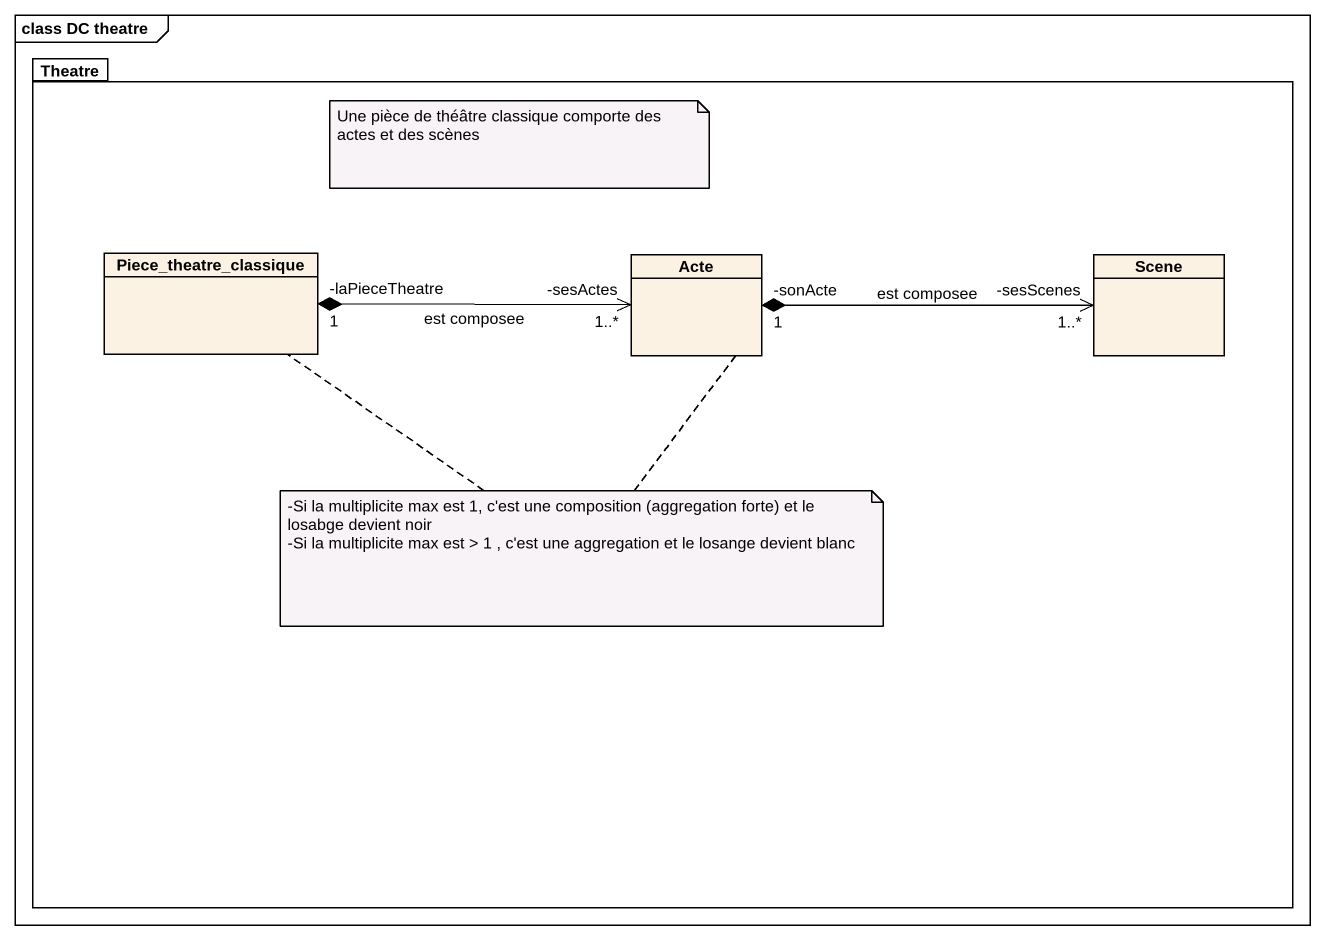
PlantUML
@startuml
mainframe class DC theatre
hide circle
hide empty members
package Theatre {
  class Piece_theatre_classique
  class Acte
  class Scene
}
Acte "-sesActes\n1..*" <-left-* "-laPieceTheatre\n1" Piece_theatre_classique : est composee
Scene "-sesScenes\n1..*" <-left-* "-sonActe\n1" Acte : est composee
note as N1
  Une pièce de théâtre classique comporte des actes et des scènes
end note
note as N2
  -Si la multiplicite max est 1, c'est une composition (aggregation forte) et le losabge devient noir
  -Si la multiplicite max est > 1 , c'est une aggregation et le losange devient blanc
end note
N2 .. Acte
N2 .. Piece_theatre_classique
@enduml
